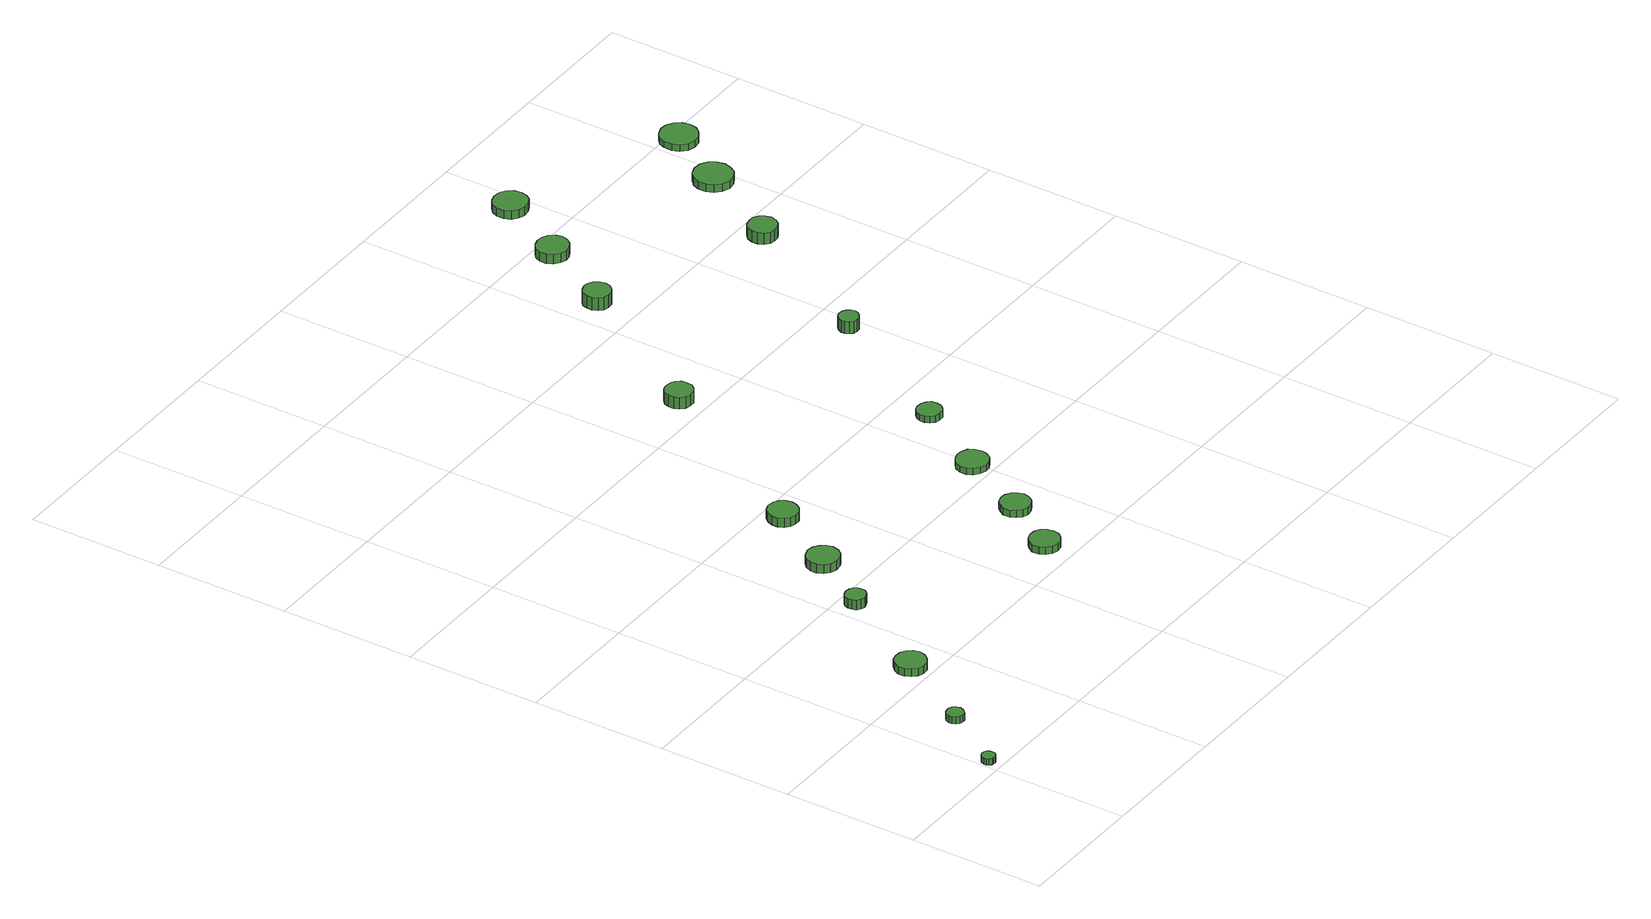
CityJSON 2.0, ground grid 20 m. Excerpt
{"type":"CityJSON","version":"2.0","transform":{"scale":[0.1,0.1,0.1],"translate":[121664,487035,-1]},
"CityObjects":{
"tree1":{"type":"SolitaryVegetationObject","attributes":{"function":"something"},"geometry":[{"type":"MultiSurface","lod":"1","boundaries":[[[0,1,2,3,4,5,6,7,8,9,10,11,12,13,14]],[[15,16,17,18,19,20,21,22,23,24,25,26,27,28,29]],[[0,29,28,1]],[[1,28,27,2]],[[2,27,26,3]],[[3,26,25,4]],[[4,25,24,5]],[[5,24,23,6]],[[6,23,22,7]],[[7,22,21,8]],[[8,21,20,9]],[[9,20,19,10]],[[10,19,18,11]],[[11,18,17,12]],[[12,17,16,13]],[[13,16,15,14]],[[14,15,29,0]]]}]},
"tree2":{"type":"SolitaryVegetationObject","attributes":{"function":"something"},"geometry":[{"type":"MultiSurface","lod":"1","boundaries":[[[30,31,32,33,34,35,36,37,38,39,40,41,42,43,44]],[[45,46,47,48,49,50,51,52,53,54,55,56,57,58,59]],[[30,59,58,31]],[[31,58,57,32]],[[32,57,56,33]],[[33,56,55,34]],[[34,55,54,35]],[[35,54,53,36]],[[36,53,52,37]],[[37,52,51,38]],[[38,51,50,39]],[[39,50,49,40]],[[40,49,48,41]],[[41,48,47,42]],[[42,47,46,43]],[[43,46,45,44]],[[44,45,59,30]]]}]},
"tree3":{"type":"SolitaryVegetationObject","attributes":{"function":"something"},"geometry":[{"type":"MultiSurface","lod":"1","boundaries":[[[60,61,62,63,64,65,66,67,68,69,70,71,72,73,74]],[[75,76,77,78,79,80,81,82,83,84,85,86,87,88,89]],[[60,89,88,61]],[[61,88,87,62]],[[62,87,86,63]],[[63,86,85,64]],[[64,85,84,65]],[[65,84,83,66]],[[66,83,82,67]],[[67,82,81,68]],[[68,81,80,69]],[[69,80,79,70]],[[70,79,78,71]],[[71,78,77,72]],[[72,77,76,73]],[[73,76,75,74]],[[74,75,89,60]]]}]},
"tree4":{"type":"SolitaryVegetationObject","attributes":{"function":"something"},"geometry":[{"type":"MultiSurface","lod":"1","boundaries":[[[90,91,92,93,94,95,96,97,98,99,100,101,102,103,104]],[[105,106,107,108,109,110,111,112,113,114,115,116,117,118,119]],[[90,119,118,91]],[[91,118,117,92]],[[92,117,116,93]],[[93,116,115,94]],[[94,115,114,95]],[[95,114,113,96]],[[96,113,112,97]],[[97,112,111,98]],[[98,111,110,99]],[[99,110,109,100]],[[100,109,108,101]],[[101,108,107,102]],[[102,107,106,103]],[[103,106,105,104]],[[104,105,119,90]]]}]},
"tree5":{"type":"SolitaryVegetationObject","attributes":{"function":"something"},"geometry":[{"type":"MultiSurface","lod":"1","boundaries":[[[120,121,122,123,124,125,126,127,128,129,130,131,132,133,134]],[[135,136,137,138,139,140,141,142,143,144,145,146,147,148,149]],[[120,149,148,121]],[[121,148,147,122]],[[122,147,146,123]],[[123,146,145,124]],[[124,145,144,125]],[[125,144,143,126]],[[126,143,142,127]],[[127,142,141,128]],[[128,141,140,129]],[[129,140,139,130]],[[130,139,138,131]],[[131,138,137,132]],[[132,137,136,133]],[[133,136,135,134]],[[134,135,149,120]]]}]},
"tree6":{"type":"SolitaryVegetationObject","attributes":{"function":"something"}},
"tree7":{"type":"SolitaryVegetationObject","attributes":{"function":"something"}},
"tree8":{"type":"SolitaryVegetationObject","attributes":{"function":"something"},"geometry":[{"type":"MultiSurface","lod":"1","boundaries":[[[150,151,152,153,154,155,156,157,158,159,160,161,162,163,164]],[[165,166,167,168,169,170,171,172,173,174,175,176,177,178,179]],[[150,179,178,151]],[[151,178,177,152]],[[152,177,176,153]],[[153,176,175,154]],[[154,175,174,155]],[[155,174,173,156]],[[156,173,172,157]],[[157,172,171,158]],[[158,171,170,159]],[[159,170,169,160]],[[160,169,168,161]],[[161,168,167,162]],[[162,167,166,163]],[[163,166,165,164]],[[164,165,179,150]]]}]},
"tree9":{"type":"SolitaryVegetationObject","attributes":{"function":"something"},"geometry":[{"type":"MultiSurface","lod":"1","boundaries":[[[180,181,182,183,184,185,186,187,188,189,190,191,192,193,194]],[[195,196,197,198,199,200,201,202,203,204,205,206,207,208,209]],[[180,209,208,181]],[[181,208,207,182]],[[182,207,206,183]],[[183,206,205,184]],[[184,205,204,185]],[[185,204,203,186]],[[186,203,202,187]],[[187,202,201,188]],[[188,201,200,189]],[[189,200,199,190]],[[190,199,198,191]],[[191,198,197,192]],[[192,197,196,193]],[[193,196,195,194]],[[194,195,209,180]]]}]},
"tree10":{"type":"SolitaryVegetationObject","attributes":{"function":"something"},"geometry":[{"type":"MultiSurface","lod":"1","boundaries":[[[210,211,212,213,214,215,216,217,218,219,220,221,222,223,224]],[[225,226,227,228,229,230,231,232,233,234,235,236,237,238,239]],[[210,239,238,211]],[[211,238,237,212]],[[212,237,236,213]],[[213,236,235,214]],[[214,235,234,215]],[[215,234,233,216]],[[216,233,232,217]],[[217,232,231,218]],[[218,231,230,219]],[[219,230,229,220]],[[220,229,228,221]],[[221,228,227,222]],[[222,227,226,223]],[[223,226,225,224]],[[224,225,239,210]]]}]},
"tree11":{"type":"SolitaryVegetationObject","attributes":{"function":"something"}},
"tree12":{"type":"SolitaryVegetationObject","attributes":{"function":"something"},"geometry":[{"type":"MultiSurface","lod":"1","boundaries":[[[240,241,242,243,244,245,246,247,248,249,250,251,252,253,254]],[[255,256,257,258,259,260,261,262,263,264,265,266,267,268,269]],[[240,269,268,241]],[[241,268,267,242]],[[242,267,266,243]],[[243,266,265,244]],[[244,265,264,245]],[[245,264,263,246]],[[246,263,262,247]],[[247,262,261,248]],[[248,261,260,249]],[[249,260,259,250]],[[250,259,258,251]],[[251,258,257,252]],[[252,257,256,253]],[[253,256,255,254]],[[254,255,269,240]]]}]},
"tree13":{"type":"SolitaryVegetationObject","attributes":{"function":"something"},"geometry":[{"type":"MultiSurface","lod":"1","boundaries":[[[270,271,272,273,274,275,276,277,278,279,280,281,282,283,284]],[[285,286,287,288,289,290,291,292,293,294,295,296,297,298,299]],[[270,299,298,271]],[[271,298,297,272]],[[272,297,296,273]],[[273,296,295,274]],[[274,295,294,275]],[[275,294,293,276]],[[276,293,292,277]],[[277,292,291,278]],[[278,291,290,279]],[[279,290,289,280]],[[280,289,288,281]],[[281,288,287,282]],[[282,287,286,283]],[[283,286,285,284]],[[284,285,299,270]]]}]},
"tree14":{"type":"SolitaryVegetationObject","attributes":{"function":"something"},"geometry":[{"type":"MultiSurface","lod":"1","boundaries":[[[300,301,302,303,304,305,306,307,308,309,310,311,312,313,314]],[[315,316,317,318,319,320,321,322,323,324,325,326,327,328,329]],[[300,329,328,301]],[[301,328,327,302]],[[302,327,326,303]],[[303,326,325,304]],[[304,325,324,305]],[[305,324,323,306]],[[306,323,322,307]],[[307,322,321,308]],[[308,321,320,309]],[[309,320,319,310]],[[310,319,318,311]],[[311,318,317,312]],[[312,317,316,313]],[[313,316,315,314]],[[314,315,329,300]]]}]},
"tree15":{"type":"SolitaryVegetationObject","attributes":{"function":"something"}},
"tree16":{"type":"SolitaryVegetationObject","attributes":{"function":"something"},"geometry":[{"type":"MultiSurface","lod":"1","boundaries":[[[330,331,332,333,334,335,336,337,338,339,340,341,342,343,344]],[[345,346,347,348,349,350,351,352,353,354,355,356,357,358,359]],[[330,359,358,331]],[[331,358,357,332]],[[332,357,356,333]],[[333,356,355,334]],[[334,355,354,335]],[[335,354,353,336]],[[336,353,352,337]],[[337,352,351,338]],[[338,351,350,339]],[[339,350,349,340]],[[340,349,348,341]],[[341,348,347,342]],[[342,347,346,343]],[[343,346,345,344]],[[344,345,359,330]]]}]},
"tree17":{"type":"SolitaryVegetationObject","attributes":{"function":"something"},"geometry":[{"type":"MultiSurface","lod":"1","boundaries":[[[360,361,362,363,364,365,366,367,368,369,370,371,372,373,374]],[[375,376,377,378,379,380,381,382,383,384,385,386,387,388,389]],[[360,389,388,361]],[[361,388,387,362]],[[362,387,386,363]],[[363,386,385,364]],[[364,385,384,365]],[[365,384,383,366]],[[366,383,382,367]],[[367,382,381,368]],[[368,381,380,369]],[[369,380,379,370]],[[370,379,378,371]],[[371,378,377,372]],[[372,377,376,373]],[[373,376,375,374]],[[374,375,389,360]]]}]},
"tree18":{"type":"SolitaryVegetationObject","attributes":{"function":"something"}},
"tree19":{"type":"SolitaryVegetationObject","attributes":{"function":"something"},"geometry":[{"type":"MultiSurface","lod":"1","boundaries":[[[390,391,392,393,394,395,396,397,398,399,400,401,402,403,404]],[[405,406,407,408,409,410,411,412,413,414,415,416,417,418,419]],[[390,419,418,391]],[[391,418,417,392]],[[392,417,416,393]],[[393,416,415,394]],[[394,415,414,395]],[[395,414,413,396]],[[396,413,412,397]],[[397,412,411,398]],[[398,411,410,399]],[[399,410,409,400]],[[400,409,408,401]],[[401,408,407,402]],[[402,407,406,403]],[[403,406,405,404]],[[404,405,419,390]]]}]},
"tree20":{"type":"SolitaryVegetationObject","attributes":{"function":"something"}},
"tree21":{"type":"SolitaryVegetationObject","attributes":{"function":"something"},"geometry":[{"type":"MultiSurface","lod":"1","boundaries":[[[420,421,422,423,424,425,426,427,428,429,430,431,432,433,434]],[[435,436,437,438,439,440,441,442,443,444,445,446,447,448,449]],[[420,449,448,421]],[[421,448,447,422]],[[422,447,446,423]],[[423,446,445,424]],[[424,445,444,425]],[[425,444,443,426]],[[426,443,442,427]],[[427,442,441,428]],[[428,441,440,429]],[[429,440,439,430]],[[430,439,438,431]],[[431,438,437,432]],[[432,437,436,433]],[[433,436,435,434]],[[434,435,449,420]]]}]},
"tree22":{"type":"SolitaryVegetationObject","attributes":{"function":"something"},"geometry":[{"type":"MultiSurface","lod":"1","boundaries":[[[450,451,452,453,454,455,456,457,458,459,460,461,462,463,464]],[[465,466,467,468,469,470,471,472,473,474,475,476,477,478,479]],[[450,479,478,451]],[[451,478,477,452]],[[452,477,476,453]],[[453,476,475,454]],[[454,475,474,455]],[[455,474,473,456]],[[456,473,472,457]],[[457,472,471,458]],[[458,471,470,459]],[[459,470,469,460]],[[460,469,468,461]],[[461,468,467,462]],[[462,467,466,463]],[[463,466,465,464]],[[464,465,479,450]]]}]},
"tree23":{"type":"SolitaryVegetationObject","attributes":{"function":"something"},"geometry":[{"type":"MultiSurface","lod":"1","boundaries":[[[480,481,482,483,484,485,486,487,488,489,490,491,492,493,494]],[[495,496,497,498,499,500,501,502,503,504,505,506,507,508,509]],[[480,509,508,481]],[[481,508,507,482]],[[482,507,506,483]],[[483,506,505,484]],[[484,505,504,485]],[[485,504,503,486]],[[486,503,502,487]],[[487,502,501,488]],[[488,501,500,489]],[[489,500,499,490]],[[490,499,498,491]],[[491,498,497,492]],[[492,497,496,493]],[[493,496,495,494]],[[494,495,509,480]]]}]},
"tree24":{"type":"SolitaryVegetationObject","attributes":{"function":"something"},"geometry":[{"type":"MultiSurface","lod":"1","boundaries":[[[510,511,512,513,514,515,516,517,518,519,520,521,522,523,524]],[[525,526,527,528,529,530,531,532,533,534,535,536,537,538,539]],[[510,539,538,511]],[[511,538,537,512]],[[512,537,536,513]],[[513,536,535,514]],[[514,535,534,515]],[[515,534,533,516]],[[516,533,532,517]],[[517,532,531,518]],[[518,531,530,519]],[[519,530,529,520]],[[520,529,528,521]],[[521,528,527,522]],[[522,527,526,523]],[[523,526,525,524]],[[524,525,539,510]]]}]}
},
"vertices":[
[21,19,16],[20,23,16],[18,27,16],[14,29,16],[10,29,16],[7,28,16],[4,25,16],[2,21,16],[2,17,16],[4,14,16],[7,11,16],[10,10,16],[14,10,16],[18,12,16],[20,15,16],[20,15,6],[18,12,6],[14,10,6],[10,10,6],[7,11,6],[4,14,6],[2,17,6],[2,21,6],[4,25,6],[7,28,6],[10,29,6],[14,29,6],[18,27,6],[20,23,6],[21,19,6],
[85,112,17],[83,117,17],[80,122,17],[76,124,17],[71,125,17],[66,123,17],[62,120,17],[60,115,17],[60,110,17],[62,105,17],[66,101,17],[71,100,17],[76,100,17],[80,103,17],[83,107,17],[83,107,6],[80,103,6],[76,100,6],[71,100,6],[66,101,6],[62,105,6],[60,110,6],[60,115,6],[62,120,6],[66,123,6],[71,125,6],[76,124,6],[80,122,6],[83,117,6],[85,112,6],
[167,231,17],[165,240,17],[159,248,17],[151,252,17],[142,253,17],[133,251,17],[126,244,17],[122,236,17],[122,226,17],[126,218,17],[133,211,17],[142,208,17],[151,209,17],[159,214,17],[165,222,17],[165,222,5],[159,214,5],[151,209,5],[142,208,5],[133,211,5],[126,218,5],[122,226,5],[122,236,5],[126,244,5],[133,251,5],[142,253,5],[151,252,5],[159,248,5],[165,240,5],[167,231,5],
[247,376,20],[246,382,20],[243,387,20],[237,390,20],[231,391,20],[225,389,20],[220,385,20],[218,379,20],[218,373,20],[220,367,20],[225,363,20],[231,361,20],[237,362,20],[243,365,20],[246,370,20],[246,370,5],[243,365,5],[237,362,5],[231,361,5],[225,363,5],[220,367,5],[218,373,5],[218,379,5],[220,385,5],[225,389,5],[231,391,5],[237,390,5],[243,387,5],[246,382,5],[247,376,5],
[312,465,19],[310,474,19],[304,482,19],[296,487,19],[286,488,19],[276,485,19],[269,479,19],[265,470,19],[265,460,19],[269,451,19],[276,444,19],[286,441,19],[296,442,19],[304,447,19],[310,455,19],[310,455,5],[304,447,5],[296,442,5],[286,441,5],[276,444,5],[269,451,5],[265,460,5],[265,470,5],[269,479,5],[276,485,5],[286,488,5],[296,487,5],[304,482,5],[310,474,5],[312,465,5],
[372,569,19],[370,578,19],[365,585,19],[357,590,19],[348,591,19],[339,588,19],[333,582,19],[329,573,19],[329,564,19],[333,556,19],[339,550,19],[348,547,19],[357,548,19],[365,553,19],[370,560,19],[370,560,5],[365,553,5],[357,548,5],[348,547,5],[339,550,5],[333,556,5],[329,564,5],[329,573,5],[333,582,5],[339,588,5],[348,591,5],[357,590,5],[365,585,5],[370,578,5],[372,569,5],
[509,243,16],[507,252,16],[502,260,16],[494,264,16],[485,265,16],[476,262,16],[469,256,16],[465,248,16],[465,238,16],[469,230,16],[476,224,16],[485,221,16],[494,222,16],[502,227,16],[507,234,16],[507,234,5],[502,227,5],[494,222,5],[485,221,5],[476,224,5],[469,230,5],[465,238,5],[465,248,5],[469,256,5],[476,262,5],[485,265,5],[494,264,5],[502,260,5],[507,252,5],[509,243,5],
[561,324,16],[559,333,16],[554,340,16],[546,345,16],[537,346,16],[528,343,16],[522,337,16],[518,329,16],[518,319,16],[522,311,16],[528,305,16],[537,302,16],[546,303,16],[554,308,16],[559,315,16],[559,315,5],[554,308,5],[546,303,5],[537,302,5],[528,305,5],[522,311,5],[518,319,5],[518,329,5],[522,337,5],[528,343,5],[537,346,5],[546,345,5],[554,340,5],[559,333,5],[561,324,5],
[618,429,15],[616,439,15],[611,447,15],[602,451,15],[593,452,15],[584,449,15],[576,443,15],[572,434,15],[572,424,15],[576,416,15],[584,409,15],[593,406,15],[602,407,15],[611,412,15],[616,420,15],[616,420,5],[611,412,5],[602,407,5],[593,406,5],[584,409,5],[576,416,5],[572,424,5],[572,434,5],[576,443,5],[584,449,5],[593,452,5],[602,451,5],[611,447,5],[616,439,5],[618,429,5],
[531,840,22],[530,849,22],[525,855,22],[518,859,22],[509,860,22],[501,858,22],[495,852,22],[492,845,22],[492,836,22],[495,829,22],[501,823,22],[509,821,22],[518,821,22],[525,826,22],[530,832,22],[530,832,4],[525,826,4],[518,821,4],[509,821,4],[501,823,4],[495,829,4],[492,836,4],[492,845,4],[495,852,4],[501,858,4],[509,860,4],[518,859,4],[525,855,4],[530,849,4],[531,840,4],
[681,542,15],[680,550,15],[675,556,15],[669,559,15],[661,560,15],[654,558,15],[649,553,15],[646,546,15],[646,539,15],[649,532,15],[654,527,15],[661,525,15],[669,525,15],[675,529,15],[680,535,15],[680,535,5],[675,529,5],[669,525,5],[661,525,5],[654,527,5],[649,532,5],[646,539,5],[646,546,5],[649,553,5],[654,558,5],[661,560,5],[669,559,5],[675,556,5],[680,550,5],[681,542,5],
[669,1061,24],[667,1069,24],[662,1076,24],[655,1080,24],[647,1081,24],[639,1078,24],[633,1073,24],[630,1065,24],[630,1057,24],[633,1049,24],[639,1044,24],[647,1041,24],[655,1042,24],[662,1046,24],[667,1053,24],[667,1053,4],[662,1046,4],[655,1042,4],[647,1041,4],[639,1044,4],[633,1049,4],[630,1057,4],[630,1065,4],[633,1073,4],[639,1078,4],[647,1081,4],[655,1080,4],[662,1076,4],[667,1069,4],[669,1061,4],
[795,747,24],[794,753,24],[790,758,24],[785,761,24],[779,762,24],[773,760,24],[769,756,24],[766,750,24],[766,744,24],[769,739,24],[773,735,24],[779,733,24],[785,734,24],[790,737,24],[794,742,24],[794,742,5],[790,737,5],[785,734,5],[779,733,5],[773,735,5],[769,739,5],[766,744,5],[766,750,5],[769,756,5],[773,760,5],[779,762,5],[785,761,5],[790,758,5],[794,753,5],[795,747,5],
[737,1174,19],[735,1183,19],[729,1191,19],[720,1196,19],[711,1197,19],[702,1194,19],[694,1188,19],[690,1179,19],[690,1169,19],[694,1160,19],[702,1154,19],[711,1151,19],[720,1152,19],[729,1157,19],[735,1165,19],[735,1165,4],[729,1157,4],[720,1152,4],[711,1151,4],[702,1154,4],[694,1160,4],[690,1169,4],[690,1179,4],[694,1188,4],[702,1194,4],[711,1197,4],[720,1196,4],[729,1191,4],[735,1183,4],[737,1174,4],
[798,1280,17],[796,1290,17],[790,1299,17],[781,1304,17],[771,1305,17],[761,1302,17],[753,1295,17],[749,1286,17],[749,1275,17],[753,1266,17],[761,1259,17],[771,1256,17],[781,1257,17],[790,1262,17],[796,1270,17],[796,1270,4],[790,1262,4],[781,1257,4],[771,1256,4],[761,1259,4],[753,1266,4],[749,1275,4],[749,1286,4],[753,1295,4],[761,1302,4],[771,1305,4],[781,1304,4],[790,1299,4],[796,1290,4],[798,1280,4],
[922,964,24],[920,972,24],[915,979,24],[908,984,24],[899,984,24],[891,982,24],[884,976,24],[881,968,24],[881,959,24],[884,951,24],[891,945,24],[899,943,24],[908,944,24],[915,948,24],[920,955,24],[920,955,6],[915,948,6],[908,944,6],[899,943,6],[891,945,6],[884,951,6],[881,959,6],[881,968,6],[884,976,6],[891,982,6],[899,984,6],[908,984,6],[915,979,6],[920,972,6],[922,964,6],
[1003,1091,18],[1000,1102,18],[994,1112,18],[984,1118,18],[972,1119,18],[961,1115,18],[952,1107,18],[948,1097,18],[948,1085,18],[952,1075,18],[961,1067,18],[972,1063,18],[984,1064,18],[994,1070,18],[1000,1080,18],[1000,1080,6],[994,1070,6],[984,1064,6],[972,1063,6],[961,1067,6],[952,1075,6],[948,1085,6],[948,1097,6],[952,1107,6],[961,1115,6],[972,1119,6],[984,1118,6],[994,1112,6],[1000,1102,6],[1003,1091,6],
[1059,1183,16],[1057,1194,16],[1050,1203,16],[1040,1209,16],[1029,1210,16],[1018,1206,16],[1010,1199,16],[1006,1189,16],[1006,1177,16],[1010,1167,16],[1018,1159,16],[1029,1156,16],[1040,1157,16],[1050,1163,16],[1057,1172,16],[1057,1172,6],[1050,1163,6],[1040,1157,6],[1029,1156,6],[1018,1159,6],[1010,1167,6],[1006,1177,6],[1006,1189,6],[1010,1199,6],[1018,1206,6],[1029,1210,6],[1040,1209,6],[1050,1203,6],[1057,1194,6],[1059,1183,6]
]}
